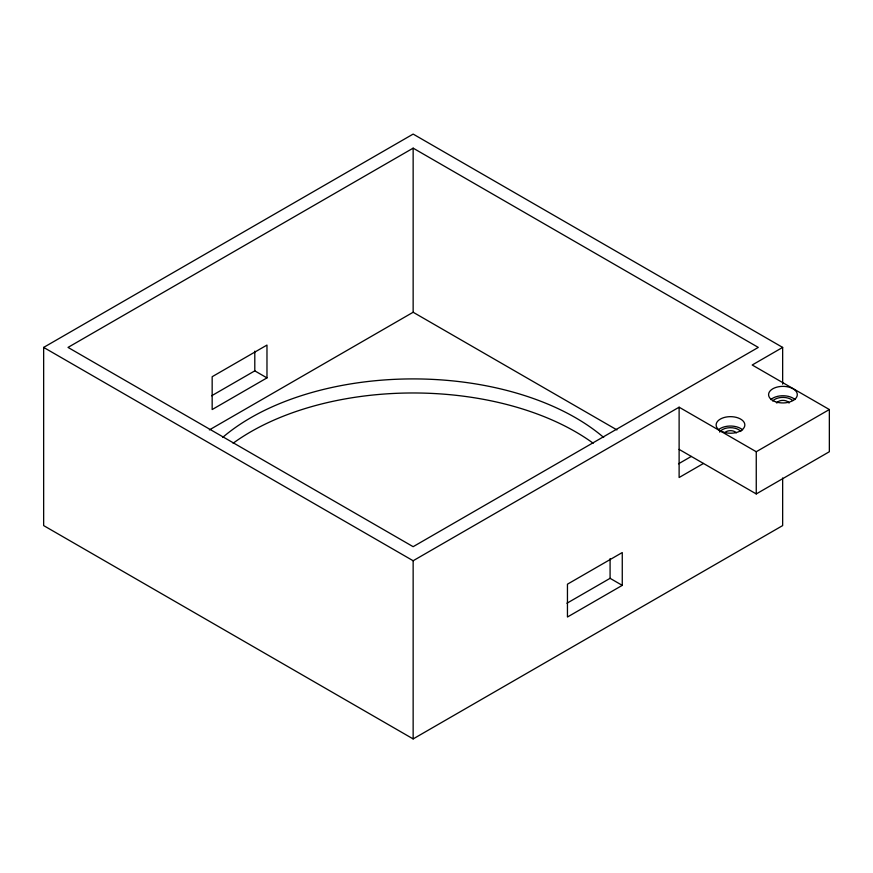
<?xml version="1.0" encoding="UTF-8"?>
<svg xmlns="http://www.w3.org/2000/svg" width="873" height="873" viewBox="0 0 873 873"><rect width="100%" height="100%" fill="white"/><g stroke="black" fill="none" stroke-linecap="round" stroke-linejoin="round"><path stroke-width="1.31" d="M782.655 477.978L782.655 525.59L413.147 738.918L43.65 525.59L43.65 347.41L413.147 134.082L782.655 347.41L782.655 384.142M413.147 148.148L68.018 347.41L413.147 546.684L758.288 347.41L413.147 148.148L413.147 312.25L209.367 429.909M211.637 395.775L254.796 370.861L266.974 377.889L266.974 345.075L212.161 376.721L212.161 409.546L266.974 377.889M43.65 347.41L413.147 560.75L679.118 407.2L756.258 451.734L829.35 409.535L829.35 451.734L756.258 493.932L679.118 449.388M782.655 347.41L752.199 365.001L829.35 409.535M678.528 463.792L691.296 456.426M703.474 463.454L679.118 477.52L679.118 407.2M566.926 603.243L610.085 578.33L622.263 585.368L622.263 552.544L567.45 584.19L567.45 617.015L622.263 585.368M413.147 312.25L616.938 429.909M756.258 451.734L756.258 493.932M610.085 558.633L610.085 578.33M413.147 560.75L413.147 738.918M254.796 351.164L254.796 370.861M233.113 443.233A229.697 132.609 0 0 1 593.193 443.233M222.626 437.449A229.697 132.609 0 0 1 603.68 437.449M772.736 400.98A11.48 6.635 0 0 1 792.608 400.456M719.679 432.07A11.48 6.635 0 0 1 729.948 427.694A11.48 6.635 0 0 1 740.871 431.502M776.839 403.086A6.318 3.645 0 0 1 782.939 400.38A6.318 3.645 0 0 1 789.039 403.086M724.623 432.953A6.318 3.645 0 0 1 730.417 430.673A6.318 3.645 0 0 1 736.288 432.888M770.794 399.616A14.361 8.293 0 0 1 795.008 399.539M718.403 429.832A14.361 8.293 0 0 1 742.617 429.898M775.289 401.667A14.361 8.293 0 0 0 797.289 394.967A14.361 8.293 0 0 0 776.25 387.317A14.361 8.293 0 0 0 775.289 401.667M722.713 431.917A14.361 8.293 0 0 0 744.822 425.337A14.361 8.293 0 0 0 723.903 417.578A14.361 8.293 0 0 0 722.713 431.917"/></g></svg>
